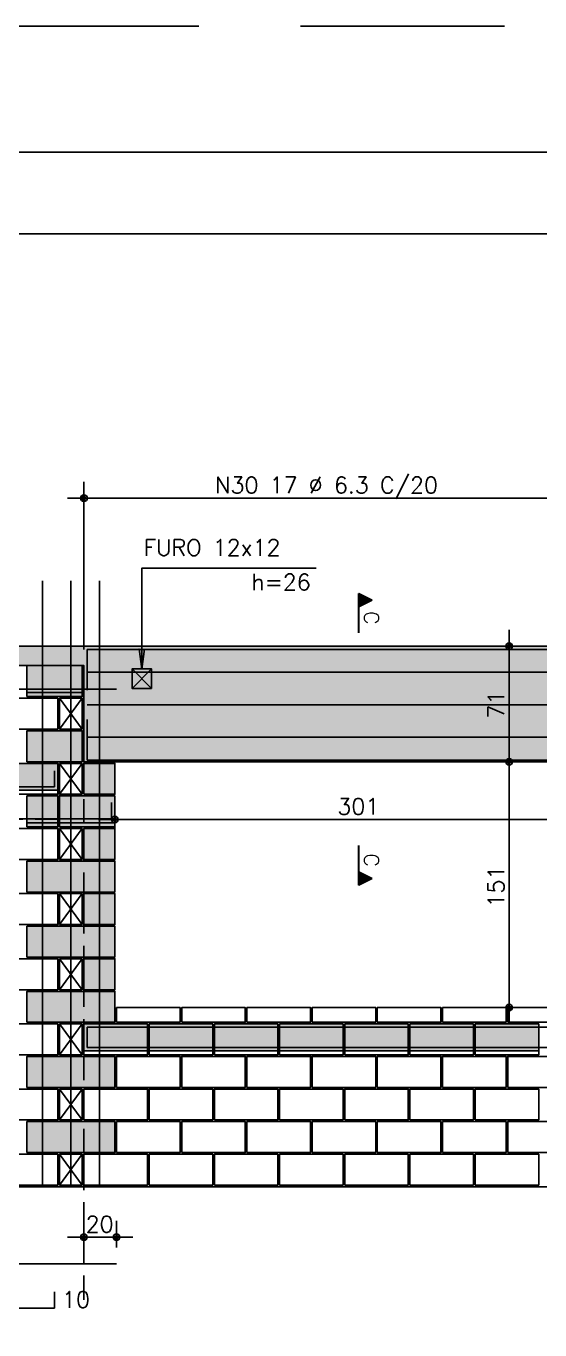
# Model space of a CAD drawing. Extents: x -1.9 to 86, y -1.6 to 60.9.
# Drawn here: x 38.93 to 45.24, y 44.93 to 60.95 of the extents above; entities that cross this region are included whole.
import ezdxf

# ---------------------------------------------------------------- set-up
doc = ezdxf.new("R2010")
doc.units = 0
doc.header["$MEASUREMENT"] = 0
doc.linetypes.add('ESTILO_TQS_0001', pattern=[0.45, 0.3, -0.15])
doc.linetypes.add('HIDDEN', pattern=[0.375, 0.25, -0.125])
doc.layers.get('0').update_dxf_attribs({"linetype": 'CONTINUOUS'})
doc.layers.get('Defpoints').update_dxf_attribs({"linetype": 'CONTINUOUS'})
for name, color, linetype in [('ARQ_FOLHA', 7, 'CONTINUOUS'), ('PENA_01', 1, 'CONTINUOUS'), ('PENA_02', 2, 'CONTINUOUS'), ('PENA_03', 3, 'CONTINUOUS'), ('PENA_05', 5, 'CONTINUOUS'), ('PENA_09', 254, 'CONTINUOUS'), ('PENA_11', 252, 'CONTINUOUS'), ('PENA_19', 240, 'CONTINUOUS'), ('PENA_21', 100, 'CONTINUOUS'), ('PENA_23', 50, 'CONTINUOUS')]:
    doc.layers.add(name, color=color, linetype=linetype)
doc.styles.get("Standard").update_dxf_attribs({"font": 'ROMANS.SHX'})

# ---------------------------------------------------------------- blocks, each defined once
blk = doc.blocks.new('FOLHA A1 - 841 X 594')
at = {"layer": 'ARQ_FOLHA', "color": 1}
for points in [[(-841, 0), (0, 0), (0, 594), (-841, 594)], [(-816, 10), (-10, 10), (-10, 584), (-816, 584)]]:
    blk.add_lwpolyline(points, close=True, dxfattribs=at)
at = {"layer": 'Defpoints', "color": 8, "linetype": 'HIDDEN', "ltscale": 100}
blk.add_lwpolyline([(-860.5, 609.5), (-860.5, -15.5), (19.5, -15.5), (19.5, 609.5)], close=True, dxfattribs=at)
blk = doc.blocks.new('*U24')
blk.add_blockref('FOLHA A1 - 841 X 594', (0, 0))

msp = doc.modelspace()

# ---------------------------------------------------------------- linework, layer by layer
at = {"layer": 'PENA_01', "linetype": 'Continuous'}
for p, q in [((39.64111, 53.289658), (39.64111, 55.347072)), ((39.44111, 55.147072), (46.62111, 55.147072)), ((44.858751, 51.709658), (44.858751, 53.529658)), ((44.907135, 53.329658), (44.658751, 53.329658)), ((40.23097, 53.049658), (40.47097, 52.809658)), ((40.47097, 53.049658), (40.23097, 52.809658)), ((38.94111, 52.759658), (39.62111, 52.759658)), ((44.858751, 48.689658), (44.858751, 52.109658)), ((44.755151, 51.909658), (44.658751, 51.909658)), ((44.755151, 51.909658), (44.658751, 51.909658)), ((38.54111, 51.559658), (39.32111, 51.559658)), ((40.02111, 51.099658), (40.02111, 51.400124)), ((38.94111, 51.159658), (39.32111, 51.159658)), ((39.34111, 51.159658), (40.02111, 51.159658)), ((39.82111, 51.200124), (46.24111, 51.200124)), ((45.03111, 48.889658), (44.658751, 48.889658)), ((39.64111, 48.359658), (40.42111, 48.359658)), ((40.44111, 48.359658), (41.22111, 48.359658)), ((41.24111, 48.359658), (42.02111, 48.359658)), ((42.04111, 48.359658), (42.82111, 48.359658)), ((42.84111, 48.359658), (43.62111, 48.359658)), ((43.64111, 48.359658), (44.42111, 48.359658)), ((44.44111, 48.359658), (45.22111, 48.359658)), ((39.64111, 46.019445), (39.64111, 46.269573)), ((40.04111, 45.942708), (40.04111, 46.269573)), ((39.44111, 46.069573), (40.24111, 46.069573))]:
    msp.add_line(p, q, dxfattribs=at)
at = {"layer": 'PENA_01', "linetype": 'ESTILO_TQS_0001'}
msp.add_line((39.64111, 52.799658), (39.64111, 45.247844), dxfattribs=at)
at = {"layer": 'PENA_01', "linetype": 'Continuous'}
msp.add_lwpolyline([(40.47097, 52.809658), (40.23097, 52.809658), (40.23097, 53.049658), (40.47097, 53.049658), (40.47097, 52.809658)], dxfattribs=at)
at = {"layer": 'PENA_01', "linetype": 'ESTILO_TQS_0001'}
msp.add_lwpolyline([(37.372988, 51.204657), (34.672989, 49.379658), (31.92111, 49.379658), (31.92111, 49.679658), (34.58111, 49.679658), (34.55111, 50.044658), (35.12111, 50.044658), (35.09111, 50.409658), (35.66111, 50.409658), (35.63111, 50.774658), (36.20111, 50.774658), (36.17111, 51.139658), (36.74111, 51.139658), (36.71111, 51.504658), (39.34111, 51.504658), (39.34111, 51.204658), (37.372988, 51.204658)], dxfattribs=at)
at = {"layer": 'PENA_02', "linetype": 'Continuous'}
for p, q in [((39.62111, 52.689658), (39.34111, 52.689658)), ((39.34111, 52.689658), (39.34111, 52.309658)), ((39.62111, 52.309658), (39.62111, 52.689658)), ((39.34111, 52.309658), (39.62111, 52.309658)), ((39.62111, 51.889658), (39.34111, 51.889658)), ((39.34111, 51.889658), (39.34111, 51.509658)), ((39.62111, 51.509658), (39.62111, 51.889658)), ((39.34111, 51.509658), (39.62111, 51.509658)), ((39.62111, 51.089658), (39.34111, 51.089658)), ((39.34111, 51.089658), (39.34111, 50.709658)), ((39.62111, 50.709658), (39.62111, 51.089658)), ((39.34111, 50.709658), (39.62111, 50.709658)), ((39.62111, 50.289658), (39.34111, 50.289658)), ((39.34111, 50.289658), (39.34111, 49.909658)), ((39.62111, 49.909658), (39.62111, 50.289658)), ((39.34111, 49.909658), (39.62111, 49.909658)), ((39.62111, 49.489658), (39.34111, 49.489658)), ((39.34111, 49.489658), (39.34111, 49.109658)), ((39.62111, 49.109658), (39.62111, 49.489658)), ((39.34111, 49.109658), (39.62111, 49.109658)), ((39.62111, 48.689658), (39.34111, 48.689658)), ((39.34111, 48.689658), (39.34111, 48.309658)), ((39.62111, 48.309658), (39.62111, 48.689658)), ((39.34111, 48.309658), (39.62111, 48.309658)), ((39.62111, 47.889658), (39.34111, 47.889658)), ((39.34111, 47.889658), (39.34111, 47.509658)), ((39.62111, 47.509658), (39.62111, 47.889658)), ((39.34111, 47.509658), (39.62111, 47.509658)), ((39.62111, 47.089658), (39.34111, 47.089658)), ((39.34111, 47.089658), (39.34111, 46.709658)), ((39.62111, 46.709658), (39.62111, 47.089658)), ((7.02111, 46.689658), (55.32111, 46.689658)), ((39.34111, 46.709658), (39.62111, 46.709658))]:
    msp.add_line(p, q, dxfattribs=at)
for points in [[(7.02111, 53.329658), (55.32111, 53.329658), (55.32111, 53.089658), (55.02111, 53.089658), (55.02111, 52.709658), (54.54111, 52.709658), (54.54111, 53.089658), (53.82111, 53.089658), (53.82111, 51.909658), (48.84111, 51.909658), (48.84111, 53.089658), (48.44111, 53.089658), (48.44111, 52.709658), (48.16111, 52.709658), (48.16111, 53.089658), (47.38111, 53.089658), (47.38111, 52.709658), (47.10111, 52.709658), (47.10111, 53.089658), (46.42111, 53.089658), (46.42111, 51.909658), (39.64111, 51.909658), (39.64111, 53.089658), (7.62111, 53.089658)], [(38.94111, 52.709658), (39.62111, 52.709658), (39.62111, 53.089658), (38.94111, 53.089658), (38.94111, 52.709658)], [(38.54111, 52.309658), (39.32111, 52.309658), (39.32111, 52.689658), (38.54111, 52.689658), (38.54111, 52.309658)], [(38.94111, 51.909658), (39.62111, 51.909658), (39.62111, 52.289658), (38.94111, 52.289658), (38.94111, 51.909658)], [(38.54111, 51.509658), (39.32111, 51.509658), (39.32111, 51.889658), (38.54111, 51.889658), (38.54111, 51.509658)], [(39.64111, 51.509658), (40.02111, 51.509658), (40.02111, 51.889658), (39.64111, 51.889658), (39.64111, 51.509658)], [(38.94111, 51.109658), (39.32111, 51.109658), (39.32111, 51.489658), (38.94111, 51.489658), (38.94111, 51.109658)], [(39.34111, 51.109658), (40.02111, 51.109658), (40.02111, 51.489658), (39.34111, 51.489658), (39.34111, 51.109658)], [(38.54111, 50.709658), (39.32111, 50.709658), (39.32111, 51.089658), (38.54111, 51.089658), (38.54111, 50.709658)], [(39.64111, 50.709658), (40.02111, 50.709658), (40.02111, 51.089658), (39.64111, 51.089658), (39.64111, 50.709658)], [(38.94111, 50.309658), (40.02111, 50.309658), (40.02111, 50.689658), (38.94111, 50.689658), (38.94111, 50.309658)], [(38.54111, 49.909658), (39.32111, 49.909658), (39.32111, 50.289658), (38.54111, 50.289658), (38.54111, 49.909658)], [(39.64111, 49.909658), (40.02111, 49.909658), (40.02111, 50.289658), (39.64111, 50.289658), (39.64111, 49.909658)], [(38.94111, 49.509658), (40.02111, 49.509658), (40.02111, 49.889658), (38.94111, 49.889658), (38.94111, 49.509658)], [(38.54111, 49.109658), (39.32111, 49.109658), (39.32111, 49.489658), (38.54111, 49.489658), (38.54111, 49.109658)], [(39.64111, 49.109658), (40.02111, 49.109658), (40.02111, 49.489658), (39.64111, 49.489658), (39.64111, 49.109658)], [(38.94111, 48.709658), (40.02111, 48.709658), (40.02111, 49.089658), (38.94111, 49.089658), (38.94111, 48.709658)], [(40.04111, 48.709658), (40.82111, 48.709658), (40.82111, 48.889658), (40.04111, 48.889658), (40.04111, 48.709658)], [(40.84111, 48.709658), (41.62111, 48.709658), (41.62111, 48.889658), (40.84111, 48.889658), (40.84111, 48.709658)], [(41.64111, 48.709658), (42.42111, 48.709658), (42.42111, 48.889658), (41.64111, 48.889658), (41.64111, 48.709658)], [(42.44111, 48.709658), (43.22111, 48.709658), (43.22111, 48.889658), (42.44111, 48.889658), (42.44111, 48.709658)], [(43.24111, 48.709658), (44.02111, 48.709658), (44.02111, 48.889658), (43.24111, 48.889658), (43.24111, 48.709658)], [(44.04111, 48.709658), (44.82111, 48.709658), (44.82111, 48.889658), (44.04111, 48.889658), (44.04111, 48.709658)], [(44.84111, 48.709658), (45.62111, 48.709658), (45.62111, 48.889658), (44.84111, 48.889658), (44.84111, 48.709658)], [(38.54111, 48.309658), (39.32111, 48.309658), (39.32111, 48.689658), (38.54111, 48.689658), (38.54111, 48.309658)], [(39.64111, 48.309658), (40.42111, 48.309658), (40.42111, 48.689658), (39.64111, 48.689658), (39.64111, 48.309658)], [(40.44111, 48.309658), (41.22111, 48.309658), (41.22111, 48.689658), (40.44111, 48.689658), (40.44111, 48.309658)], [(41.24111, 48.309658), (42.02111, 48.309658), (42.02111, 48.689658), (41.24111, 48.689658), (41.24111, 48.309658)], [(42.04111, 48.309658), (42.82111, 48.309658), (42.82111, 48.689658), (42.04111, 48.689658), (42.04111, 48.309658)], [(42.84111, 48.309658), (43.62111, 48.309658), (43.62111, 48.689658), (42.84111, 48.689658), (42.84111, 48.309658)], [(43.64111, 48.309658), (44.42111, 48.309658), (44.42111, 48.689658), (43.64111, 48.689658), (43.64111, 48.309658)], [(44.44111, 48.309658), (45.22111, 48.309658), (45.22111, 48.689658), (44.44111, 48.689658), (44.44111, 48.309658)], [(38.94111, 47.909658), (40.02111, 47.909658), (40.02111, 48.289658), (38.94111, 48.289658), (38.94111, 47.909658)], [(40.04111, 47.909658), (40.82111, 47.909658), (40.82111, 48.289658), (40.04111, 48.289658), (40.04111, 47.909658)], [(40.84111, 47.909658), (41.62111, 47.909658), (41.62111, 48.289658), (40.84111, 48.289658), (40.84111, 47.909658)], [(41.64111, 47.909658), (42.42111, 47.909658), (42.42111, 48.289658), (41.64111, 48.289658), (41.64111, 47.909658)], [(42.44111, 47.909658), (43.22111, 47.909658), (43.22111, 48.289658), (42.44111, 48.289658), (42.44111, 47.909658)], [(43.24111, 47.909658), (44.02111, 47.909658), (44.02111, 48.289658), (43.24111, 48.289658), (43.24111, 47.909658)], [(44.04111, 47.909658), (44.82111, 47.909658), (44.82111, 48.289658), (44.04111, 48.289658), (44.04111, 47.909658)], [(44.84111, 47.909658), (45.62111, 47.909658), (45.62111, 48.289658), (44.84111, 48.289658), (44.84111, 47.909658)], [(38.54111, 47.509658), (39.32111, 47.509658), (39.32111, 47.889658), (38.54111, 47.889658), (38.54111, 47.509658)], [(39.64111, 47.509658), (40.42111, 47.509658), (40.42111, 47.889658), (39.64111, 47.889658), (39.64111, 47.509658)], [(40.44111, 47.509658), (41.22111, 47.509658), (41.22111, 47.889658), (40.44111, 47.889658), (40.44111, 47.509658)], [(41.24111, 47.509658), (42.02111, 47.509658), (42.02111, 47.889658), (41.24111, 47.889658), (41.24111, 47.509658)], [(42.04111, 47.509658), (42.82111, 47.509658), (42.82111, 47.889658), (42.04111, 47.889658), (42.04111, 47.509658)], [(42.84111, 47.509658), (43.62111, 47.509658), (43.62111, 47.889658), (42.84111, 47.889658), (42.84111, 47.509658)], [(43.64111, 47.509658), (44.42111, 47.509658), (44.42111, 47.889658), (43.64111, 47.889658), (43.64111, 47.509658)], [(44.44111, 47.509658), (45.22111, 47.509658), (45.22111, 47.889658), (44.44111, 47.889658), (44.44111, 47.509658)], [(38.94111, 47.109658), (40.02111, 47.109658), (40.02111, 47.489658), (38.94111, 47.489658), (38.94111, 47.109658)], [(40.04111, 47.109658), (40.82111, 47.109658), (40.82111, 47.489658), (40.04111, 47.489658), (40.04111, 47.109658)], [(40.84111, 47.109658), (41.62111, 47.109658), (41.62111, 47.489658), (40.84111, 47.489658), (40.84111, 47.109658)], [(41.64111, 47.109658), (42.42111, 47.109658), (42.42111, 47.489658), (41.64111, 47.489658), (41.64111, 47.109658)], [(42.44111, 47.109658), (43.22111, 47.109658), (43.22111, 47.489658), (42.44111, 47.489658), (42.44111, 47.109658)], [(43.24111, 47.109658), (44.02111, 47.109658), (44.02111, 47.489658), (43.24111, 47.489658), (43.24111, 47.109658)], [(44.04111, 47.109658), (44.82111, 47.109658), (44.82111, 47.489658), (44.04111, 47.489658), (44.04111, 47.109658)], [(44.84111, 47.109658), (45.62111, 47.109658), (45.62111, 47.489658), (44.84111, 47.489658), (44.84111, 47.109658)], [(38.54111, 46.709658), (39.32111, 46.709658), (39.32111, 47.089658), (38.54111, 47.089658), (38.54111, 46.709658)], [(39.64111, 46.709658), (40.42111, 46.709658), (40.42111, 47.089658), (39.64111, 47.089658), (39.64111, 46.709658)], [(40.44111, 46.709658), (41.22111, 46.709658), (41.22111, 47.089658), (40.44111, 47.089658), (40.44111, 46.709658)], [(41.24111, 46.709658), (42.02111, 46.709658), (42.02111, 47.089658), (41.24111, 47.089658), (41.24111, 46.709658)], [(42.04111, 46.709658), (42.82111, 46.709658), (42.82111, 47.089658), (42.04111, 47.089658), (42.04111, 46.709658)], [(42.84111, 46.709658), (43.62111, 46.709658), (43.62111, 47.089658), (42.84111, 47.089658), (42.84111, 46.709658)], [(43.64111, 46.709658), (44.42111, 46.709658), (44.42111, 47.089658), (43.64111, 47.089658), (43.64111, 46.709658)], [(44.44111, 46.709658), (45.22111, 46.709658), (45.22111, 47.089658), (44.44111, 47.089658), (44.44111, 46.709658)]]:
    msp.add_lwpolyline(points, dxfattribs=at)
for centre, radius in [((39.64111, 55.147072), 0.041625), ((39.64111, 55.147072), 0.02075), ((44.858751, 53.329658), 0.04), ((44.858751, 53.329658), 0.02), ((44.858751, 51.909658), 0.04), ((44.858751, 51.909658), 0.04), ((44.858751, 51.909658), 0.02), ((44.858751, 51.909658), 0.02), ((40.02111, 51.200124), 0.04), ((40.02111, 51.200124), 0.02), ((44.858751, 48.889658), 0.04), ((44.858751, 48.889658), 0.02), ((39.64111, 46.069573), 0.04), ((39.64111, 46.069573), 0.02), ((40.04111, 46.069573), 0.04), ((40.04111, 46.069573), 0.02)]:
    msp.add_circle(centre, radius, dxfattribs=at)
at = {"layer": 'PENA_03', "linetype": 'Continuous'}
for p, q in [((43.011585, 53.49098), (43.011585, 53.977362)), ((43.011585, 53.977362), (43.177518, 53.894396)), ((43.01228, 53.976234), (43.175957, 53.894396)), ((43.012281, 53.976234), (43.012281, 53.812557)), ((43.024349, 53.97098), (43.024349, 53.817811)), ((43.177518, 53.894396), (43.01228, 53.811777)), ((43.175957, 53.894396), (43.012281, 53.812557)), ((43.012281, 53.811777), (43.012281, 53.49098)), ((43.037113, 53.964598), (43.037113, 53.824193)), ((43.049877, 53.958216), (43.049877, 53.830575)), ((43.062641, 53.951834), (43.062641, 53.836957)), ((43.075405, 53.945452), (43.075405, 53.843339)), ((43.088169, 53.93907), (43.088169, 53.849721)), ((43.100933, 53.932688), (43.100933, 53.856103)), ((43.113697, 53.926306), (43.113697, 53.862485)), ((43.126461, 53.919924), (43.126461, 53.868867)), ((43.139225, 53.913542), (43.139225, 53.875249)), ((43.15199, 53.90716), (43.15199, 53.881631)), ((43.164754, 53.900778), (43.164754, 53.888014)), ((45.107135, 53.329658), (45.107135, 53.329658)), ((39.64111, 53.089658), (39.64111, 53.089658)), ((39.34111, 52.309658), (39.62111, 52.689658)), ((39.62111, 52.309658), (39.34111, 52.689658)), ((39.34111, 51.509658), (39.62111, 51.889658)), ((39.62111, 51.509658), (39.34111, 51.889658)), ((44.955151, 51.909658), (44.955151, 51.909658)), ((44.955151, 51.909658), (44.955151, 51.909658)), ((39.34111, 50.709658), (39.62111, 51.089658)), ((39.62111, 50.709658), (39.34111, 51.089658)), ((40.02111, 50.899658), (40.02111, 50.899658)), ((43.011585, 50.879384), (43.011585, 50.393002)), ((43.012281, 50.558587), (43.012281, 50.879384)), ((43.011585, 50.393002), (43.177518, 50.475968)), ((43.177518, 50.475968), (43.01228, 50.558587)), ((43.01228, 50.39413), (43.175957, 50.475968)), ((43.012281, 50.39413), (43.012281, 50.557807)), ((43.175957, 50.475968), (43.012281, 50.557807)), ((43.024349, 50.399384), (43.024349, 50.552553)), ((43.037113, 50.405766), (43.037113, 50.546171)), ((43.049877, 50.412148), (43.049877, 50.539789)), ((43.062641, 50.41853), (43.062641, 50.533407)), ((43.075405, 50.424912), (43.075405, 50.527025)), ((43.088169, 50.431294), (43.088169, 50.520643)), ((43.100933, 50.437676), (43.100933, 50.514261)), ((43.113697, 50.444058), (43.113697, 50.507879)), ((43.126461, 50.45044), (43.126461, 50.501497)), ((43.139225, 50.456822), (43.139225, 50.495115)), ((43.15199, 50.463204), (43.15199, 50.488733)), ((43.164754, 50.469586), (43.164754, 50.48235)), ((39.34111, 49.909658), (39.62111, 50.289658)), ((39.62111, 49.909658), (39.34111, 50.289658)), ((39.34111, 49.109658), (39.62111, 49.489658)), ((39.62111, 49.109658), (39.34111, 49.489658)), ((45.23111, 48.889658), (45.23111, 48.889658)), ((39.34111, 48.309658), (39.62111, 48.689658)), ((39.62111, 48.309658), (39.34111, 48.689658)), ((39.34111, 47.509658), (39.62111, 47.889658)), ((39.62111, 47.509658), (39.34111, 47.889658)), ((39.34111, 46.709658), (39.62111, 47.089658)), ((39.62111, 46.709658), (39.34111, 47.089658)), ((39.64111, 45.819445), (39.64111, 45.819445)), ((40.04111, 45.742708), (40.04111, 45.742708))]:
    msp.add_line(p, q, dxfattribs=at)
msp.add_lwpolyline([(42.490935, 54.286038), (40.35097, 54.286038), (40.35097, 53.047856), (40.318338, 53.295717), (40.35097, 53.047856), (40.383601, 53.295717)], dxfattribs=at)
at = {"layer": 'PENA_05', "linetype": 'Continuous'}
for p, q in [((39.68111, 52.789658), (39.68111, 53.289658)), ((39.68111, 53.289658), (46.38111, 53.289658)), ((39.68111, 53.009658), (46.38111, 53.009658)), ((20.55111, 52.799658), (40.04111, 52.799658)), ((39.68111, 52.609658), (46.38111, 52.609658)), ((39.68111, 52.429658), (39.68111, 51.929658)), ((39.68111, 52.209658), (46.38111, 52.209658)), ((39.68111, 51.929658), (46.38111, 51.929658)), ((39.28111, 51.599658), (39.28111, 51.799658)), ((36.18111, 51.599658), (39.28111, 51.599658)), ((39.98111, 51.209658), (39.98111, 51.409658)), ((35.88111, 51.209658), (39.98111, 51.209658)), ((39.68111, 48.449658), (39.68111, 48.649658)), ((39.68111, 48.649658), (46.78111, 48.649658)), ((39.68111, 48.599658), (39.68111, 48.399658)), ((39.68111, 48.399658), (46.78111, 48.399658)), ((20.55111, 45.742708), (40.04111, 45.742708)), ((39.28111, 45.199463), (39.28111, 45.399463)), ((36.18111, 45.199463), (39.28111, 45.199463))]:
    msp.add_line(p, q, dxfattribs=at)
for points in [[(39.13111, 54.129658), (39.13111, 46.689658)], [(39.48111, 54.129658), (39.48111, 46.689658)], [(39.83111, 54.129658), (39.83111, 46.689658)]]:
    msp.add_lwpolyline(points, dxfattribs=at)
at = {"layer": 'PENA_09', "linetype": 'Continuous'}
for points in [[(38.94111, 52.759658), (39.62111, 52.759658), (39.62111, 53.089658), (38.94111, 53.089658), (38.94111, 52.759658)], [(38.54111, 51.559658), (39.32111, 51.559658), (39.32111, 51.889658), (38.54111, 51.889658), (38.54111, 51.559658)], [(38.94111, 51.159658), (39.32111, 51.159658), (39.32111, 51.489658), (38.94111, 51.489658), (38.94111, 51.159658)], [(39.34111, 51.159658), (40.02111, 51.159658), (40.02111, 51.489658), (39.34111, 51.489658), (39.34111, 51.159658)], [(39.64111, 48.359658), (40.42111, 48.359658), (40.42111, 48.689658), (39.64111, 48.689658), (39.64111, 48.359658)], [(40.44111, 48.359658), (41.22111, 48.359658), (41.22111, 48.689658), (40.44111, 48.689658), (40.44111, 48.359658)], [(41.24111, 48.359658), (42.02111, 48.359658), (42.02111, 48.689658), (41.24111, 48.689658), (41.24111, 48.359658)], [(42.04111, 48.359658), (42.82111, 48.359658), (42.82111, 48.689658), (42.04111, 48.689658), (42.04111, 48.359658)], [(42.84111, 48.359658), (43.62111, 48.359658), (43.62111, 48.689658), (42.84111, 48.689658), (42.84111, 48.359658)], [(43.64111, 48.359658), (44.42111, 48.359658), (44.42111, 48.689658), (43.64111, 48.689658), (43.64111, 48.359658)], [(44.44111, 48.359658), (45.22111, 48.359658), (45.22111, 48.689658), (44.44111, 48.689658), (44.44111, 48.359658)]]:
    msp.add_lwpolyline(points, dxfattribs=at)
for points in [[(38.94111, 52.759658), (39.62111, 52.759658), (39.62111, 53.089658)], [(38.94111, 52.759658), (39.62111, 53.089658), (38.94111, 53.089658)], [(38.94111, 52.759658), (38.94111, 53.089658), (38.94111, 52.759658)], [(38.54111, 51.559658), (39.32111, 51.559658), (39.32111, 51.889658)], [(38.54111, 51.559658), (39.32111, 51.889658), (38.54111, 51.889658)], [(38.94111, 51.159658), (39.32111, 51.159658), (39.32111, 51.489658)], [(38.94111, 51.159658), (39.32111, 51.489658), (38.94111, 51.489658)], [(38.94111, 51.159658), (38.94111, 51.489658), (38.94111, 51.159658)], [(39.34111, 51.159658), (40.02111, 51.159658), (40.02111, 51.489658)], [(39.34111, 51.159658), (40.02111, 51.489658), (39.34111, 51.489658)], [(39.34111, 51.159658), (39.34111, 51.489658), (39.34111, 51.159658)], [(39.64111, 48.359658), (40.42111, 48.359658), (40.42111, 48.689658)], [(39.64111, 48.359658), (40.42111, 48.689658), (39.64111, 48.689658)], [(39.64111, 48.359658), (39.64111, 48.689658), (39.64111, 48.359658)], [(40.44111, 48.359658), (41.22111, 48.359658), (41.22111, 48.689658)], [(40.44111, 48.359658), (41.22111, 48.689658), (40.44111, 48.689658)], [(40.44111, 48.359658), (40.44111, 48.689658), (40.44111, 48.359658)], [(41.24111, 48.359658), (42.02111, 48.359658), (42.02111, 48.689658)], [(41.24111, 48.359658), (42.02111, 48.689658), (41.24111, 48.689658)], [(41.24111, 48.359658), (41.24111, 48.689658), (41.24111, 48.359658)], [(42.04111, 48.359658), (42.82111, 48.359658), (42.82111, 48.689658)], [(42.04111, 48.359658), (42.82111, 48.689658), (42.04111, 48.689658)], [(42.04111, 48.359658), (42.04111, 48.689658), (42.04111, 48.359658)], [(42.84111, 48.359658), (43.62111, 48.359658), (43.62111, 48.689658)], [(42.84111, 48.359658), (43.62111, 48.689658), (42.84111, 48.689658)], [(42.84111, 48.359658), (42.84111, 48.689658), (42.84111, 48.359658)], [(43.64111, 48.359658), (44.42111, 48.359658), (44.42111, 48.689658)], [(43.64111, 48.359658), (44.42111, 48.689658), (43.64111, 48.689658)], [(43.64111, 48.359658), (43.64111, 48.689658), (43.64111, 48.359658)], [(44.44111, 48.359658), (45.22111, 48.359658), (45.22111, 48.689658)], [(44.44111, 48.359658), (45.22111, 48.689658), (44.44111, 48.689658)], [(44.44111, 48.359658), (44.44111, 48.689658), (44.44111, 48.359658)]]:
    msp.add_solid(points, dxfattribs=at)
at = {"layer": 'PENA_11', "linetype": 'Continuous'}
for points in [[(7.62111, 53.089658), (7.02111, 53.329658), (55.32111, 53.329658)], [(7.62111, 53.089658), (55.32111, 53.329658), (39.64111, 53.089658)], [(39.64111, 53.089658), (55.32111, 53.329658), (46.42111, 53.089658)], [(39.64111, 51.909658), (39.64111, 53.089658), (46.42111, 53.089658)], [(39.64111, 51.909658), (46.42111, 53.089658), (46.42111, 51.909658)]]:
    msp.add_solid(points, dxfattribs=at)
at = {"layer": 'PENA_19', "linetype": 'Continuous'}
for points in [[(38.94111, 50.309658), (40.02111, 50.309658), (40.02111, 50.689658), (38.94111, 50.689658), (38.94111, 50.309658)], [(38.94111, 49.509658), (40.02111, 49.509658), (40.02111, 49.889658), (38.94111, 49.889658), (38.94111, 49.509658)], [(38.94111, 48.709658), (40.02111, 48.709658), (40.02111, 49.089658), (38.94111, 49.089658), (38.94111, 48.709658)], [(38.94111, 47.909658), (40.02111, 47.909658), (40.02111, 48.289658), (38.94111, 48.289658), (38.94111, 47.909658)], [(38.94111, 47.109658), (40.02111, 47.109658), (40.02111, 47.489658), (38.94111, 47.489658), (38.94111, 47.109658)]]:
    msp.add_lwpolyline(points, dxfattribs=at)
for points in [[(38.94111, 50.309658), (40.02111, 50.309658), (40.02111, 50.689658)], [(38.94111, 50.309658), (40.02111, 50.689658), (38.94111, 50.689658)], [(38.94111, 50.309658), (38.94111, 50.689658), (38.94111, 50.309658)], [(38.94111, 49.509658), (40.02111, 49.509658), (40.02111, 49.889658)], [(38.94111, 49.509658), (40.02111, 49.889658), (38.94111, 49.889658)], [(38.94111, 49.509658), (38.94111, 49.889658), (38.94111, 49.509658)], [(38.94111, 48.709658), (40.02111, 48.709658), (40.02111, 49.089658)], [(38.94111, 48.709658), (40.02111, 49.089658), (38.94111, 49.089658)], [(38.94111, 48.709658), (38.94111, 49.089658), (38.94111, 48.709658)], [(38.94111, 47.909658), (40.02111, 47.909658), (40.02111, 48.289658)], [(38.94111, 47.909658), (40.02111, 48.289658), (38.94111, 48.289658)], [(38.94111, 47.909658), (38.94111, 48.289658), (38.94111, 47.909658)], [(38.94111, 47.109658), (40.02111, 47.109658), (40.02111, 47.489658)], [(38.94111, 47.109658), (40.02111, 47.489658), (38.94111, 47.489658)], [(38.94111, 47.109658), (38.94111, 47.489658), (38.94111, 47.109658)]]:
    msp.add_solid(points, dxfattribs=at)
at = {"layer": 'PENA_21', "linetype": 'Continuous'}
for points in [[(38.94111, 52.709658), (39.62111, 52.709658), (39.62111, 52.759658), (38.94111, 52.759658), (38.94111, 52.709658)], [(38.94111, 51.909658), (39.62111, 51.909658), (39.62111, 52.289658), (38.94111, 52.289658), (38.94111, 51.909658)], [(39.34111, 51.109658), (40.02111, 51.109658), (40.02111, 51.159658), (39.34111, 51.159658), (39.34111, 51.109658)]]:
    msp.add_lwpolyline(points, dxfattribs=at)
for points in [[(38.94111, 52.709658), (39.62111, 52.709658), (39.62111, 52.759658)], [(38.94111, 52.709658), (39.62111, 52.759658), (38.94111, 52.759658)], [(38.94111, 52.709658), (38.94111, 52.759658), (38.94111, 52.709658)], [(38.94111, 51.909658), (39.62111, 51.909658), (39.62111, 52.289658)], [(38.94111, 51.909658), (39.62111, 52.289658), (38.94111, 52.289658)], [(38.94111, 51.909658), (38.94111, 52.289658), (38.94111, 51.909658)], [(39.34111, 51.109658), (40.02111, 51.109658), (40.02111, 51.159658)], [(39.34111, 51.109658), (40.02111, 51.159658), (39.34111, 51.159658)], [(39.34111, 51.109658), (39.34111, 51.159658), (39.34111, 51.109658)]]:
    msp.add_solid(points, dxfattribs=at)
at = {"layer": 'PENA_23', "linetype": 'Continuous'}
for points in [[(39.64111, 51.509658), (40.02111, 51.509658), (40.02111, 51.889658), (39.64111, 51.889658), (39.64111, 51.509658)], [(38.94111, 51.109658), (39.32111, 51.109658), (39.32111, 51.159658), (38.94111, 51.159658), (38.94111, 51.109658)], [(39.64111, 50.709658), (40.02111, 50.709658), (40.02111, 51.089658), (39.64111, 51.089658), (39.64111, 50.709658)], [(39.64111, 49.909658), (40.02111, 49.909658), (40.02111, 50.289658), (39.64111, 50.289658), (39.64111, 49.909658)], [(39.64111, 49.109658), (40.02111, 49.109658), (40.02111, 49.489658), (39.64111, 49.489658), (39.64111, 49.109658)]]:
    msp.add_lwpolyline(points, dxfattribs=at)
for points in [[(39.64111, 51.509658), (40.02111, 51.509658), (40.02111, 51.889658)], [(39.64111, 51.509658), (40.02111, 51.889658), (39.64111, 51.889658)], [(39.64111, 51.509658), (39.64111, 51.889658), (39.64111, 51.509658)], [(38.94111, 51.109658), (39.32111, 51.109658), (39.32111, 51.159658)], [(38.94111, 51.109658), (39.32111, 51.159658), (38.94111, 51.159658)], [(38.94111, 51.109658), (38.94111, 51.159658), (38.94111, 51.109658)], [(39.64111, 50.709658), (40.02111, 50.709658), (40.02111, 51.089658)], [(39.64111, 50.709658), (40.02111, 51.089658), (39.64111, 51.089658)], [(39.64111, 50.709658), (39.64111, 51.089658), (39.64111, 50.709658)], [(39.64111, 49.909658), (40.02111, 49.909658), (40.02111, 50.289658)], [(39.64111, 49.909658), (40.02111, 50.289658), (39.64111, 50.289658)], [(39.64111, 49.909658), (39.64111, 50.289658), (39.64111, 49.909658)], [(39.64111, 49.109658), (40.02111, 49.109658), (40.02111, 49.489658)], [(39.64111, 49.109658), (40.02111, 49.489658), (39.64111, 49.489658)], [(39.64111, 49.109658), (39.64111, 49.489658), (39.64111, 49.109658)]]:
    msp.add_solid(points, dxfattribs=at)

# ---------------------------------------------------------------- block references
at = {"xscale": 0.09999999999999938, "yscale": 0.09999999999999938, "zscale": 0.09999999999999938}
msp.add_blockref('*U24', (84.1, -0.004999), dxfattribs=at)

# ---------------------------------------------------------------- texts
at = {"layer": 'PENA_03', "linetype": 'Continuous'}
for s, p in [('N30 17 %%c 6.3 C/20', (41.25111, 55.207072)), ('FURO 12x12', (40.372871, 54.440001)), ('h=26', (41.695721, 54.016094)), ('301', (42.75111, 51.260124)), ('20', (39.66111, 46.129573)), ('10', (39.37111, 45.204463))]:
    msp.add_text(s, height=0.2, dxfattribs=at).set_placement(p)
for s, height, rotation, p in [('C', 0.18, 270, (43.078614, 53.758963)), ('71', 0.2, 90, (44.798751, 52.439658)), ('C', 0.18, 270, (43.078614, 50.78283)), ('151', 0.2, 90, (44.798751, 50.119658))]:
    msp.add_text(s, height=height, rotation=rotation, dxfattribs=at).set_placement(p)

doc.saveas('drawing.dxf')
